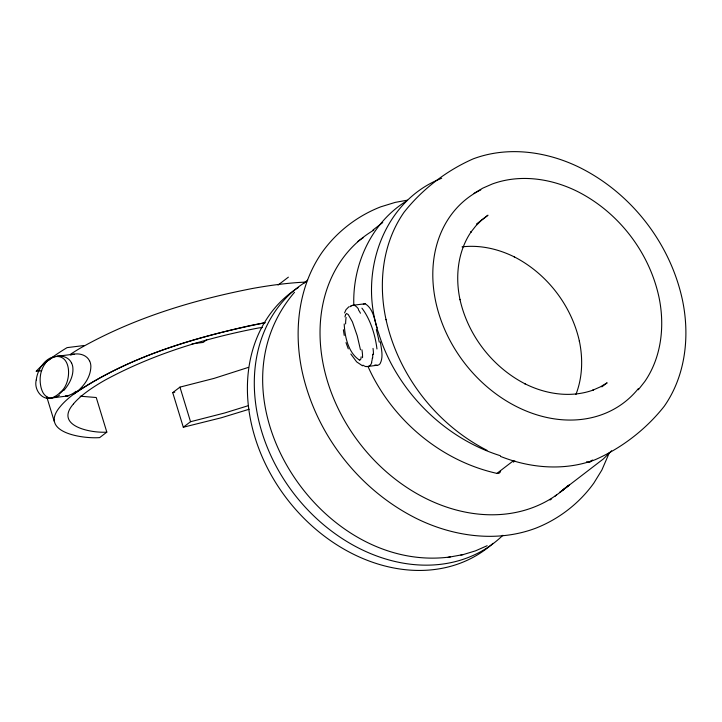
<?xml version="1.0" encoding="UTF-8"?>
<svg xmlns="http://www.w3.org/2000/svg" width="722" height="722" viewBox="0 0 722 722"><rect width="100%" height="100%" fill="white"/><g stroke="black" fill="none" stroke-linecap="round" stroke-linejoin="round"><path stroke-width="1.08" d="M80.151 396.197L96.243 397.515L106.829 432.126L99.672 437.604C82.732 438.949 38.067 432.496 60.278 406.54A148.506 37.932 -17 0 1 73.59 394.221C82.741 387.922 90.692 377.949 90.873 366.415A10.83 7.951 89.6 0 0 89.555 360.756M353.825 305.496C352.327 264.784 371.252 222.674 406.558 201.005M575.93 394.456C582.528 377.489 583.069 358.653 579.342 340.955L579.441 341.398C571.481 305.46 546.924 273.602 514.163 256.806L514.569 257.023C498.415 248.955 480.085 244.74 462.035 246.87M609.341 452.739L601.85 470.076L593.89 483.018C579.324 503.378 558.684 519.308 535.345 528.36L534.605 528.621C495.509 542.917 451.494 536.193 414.969 517.746L414.572 517.53C358.211 488.641 315.965 433.832 302.265 372.01L302.166 371.568C293.547 331.497 298.114 287.148 321.759 252.817L322.211 252.168C336.777 231.807 357.417 215.878 380.756 206.826L395.259 202.377L407.434 200.165M344.575 312.915L346.028 309.648L348.87 306.769M345.495 314.666L346.533 313.528L348.239 314.521L352.399 321.832L357.228 335.811L360.458 349.764M45.116 363.726C40.315 370.187 39.205 378.833 40.847 386.577A10.74 4.124 79.3 0 0 42.056 390.593C43.546 394.844 47.625 398.95 52.489 397.858L68.852 395.809M73.5 403.878C53.798 426.233 91.495 433.272 106.829 432.126M638.302 389.79L644.791 381.523C661.731 356.93 664.998 325.171 658.825 296.462L658.78 296.291C648.952 251.915 618.637 212.584 578.187 191.844L578.024 191.763C551.861 178.551 520.336 173.731 492.332 183.975L482.72 188.18L474.038 193.343M63.798 390.476C69.375 384.113 73.843 375.738 72.796 367.038A10.74 7.419 87.6 0 0 71.577 363.031M294.513 292.275C204.705 397.344 320.099 574.405 450.329 556.933M611.588 450.781L603.357 458.948L559.595 492.539L569.559 484.814L563.223 489.814M303.493 283.358L307.644 280.145M206.763 339.692L203.18 342.427L192.007 343.816M278.069 285.055L288.376 277.158M372.958 230.047L382.732 222.547M476.484 224.019L487.982 215.201L481.619 220.138L475.888 225.833L470.852 232.222L471.295 231.572C457.712 251.292 455.095 276.752 460.04 299.765L459.941 299.332C467.901 335.261 492.458 367.119 525.219 383.914L524.813 383.698C545.787 394.293 571.066 398.156 593.511 389.943L592.762 390.205L600.208 386.929L607.148 382.804L601.841 386.875M368.166 366.848A148.362 118.354 52.5 0 0 373.175 377.182C398.3 424.771 444.129 461.647 496.926 473.388L513.721 460.519M513.414 462.134L514.903 460.988M586.625 461.701A4.314 3.439 52.5 0 0 590.027 461.863L592.266 460.149M249.171 409.239L221.212 417.794L183.307 427.234L172.729 392.633L179.958 387.118L214.082 378.382L248.467 367.363M183.307 427.234L190.536 421.72L224.659 412.984L247.745 405.845M73.59 394.221C130.492 355.359 198.478 336.046 265.389 322.689M76.081 392.371C128.047 357.688 189.11 339.367 249.532 325.712A179.895 45.955 -17 0 1 263.891 322.933M590.027 461.863L592.654 460.257M487.16 545.715L475.527 550.841L463.208 554.586L448.082 557.339M55.287 396.992L52.489 397.858M71.379 354.8C77.796 352.616 86.288 354.294 89.501 360.801M172.729 392.633L174.787 392.163M71.568 363.04C68.536 356.442 59.944 354.529 53.627 357.209A51.984 31.118 63 0 0 49.042 359.926M460.871 555.01L463.208 554.586M367.805 366.478L378.102 365.133A10.767 6.281 70.7 0 0 380.169 363.545C383.581 356.848 381.333 348.925 380.359 341.876M83.887 345.54L67.083 347.625A168.091 42.941 -17 0 0 36.109 371.352L41.714 370.657M57.092 356.262L74.176 354.141M352.733 305.289L365.133 303.763C374.574 309.368 374.691 323.167 378.463 332.689A148.479 118.453 52.5 0 0 391.089 363.455C413.932 406.621 453.651 441.025 500.382 455.726M262.465 327.526L262.212 327.544A23.763 6.074 -17 0 0 258.25 328.023C205.382 338.23 153.064 354.15 105.556 379.844A134.274 34.295 -17 0 0 73.5 403.887M67.706 395.972L65.449 395.873M305.758 282.122L303.682 282.185A180.374 46.073 -17 0 0 252.673 288.439C192.485 300.153 132.722 318.285 79.23 348.762A148.371 37.905 -17 0 0 70.431 354.331M365.133 303.763L364.881 303.772A10.83 5 -81 0 0 363.319 304.386M376.866 365.332L374.871 364.971M359.258 359.935C348.275 352.634 344.764 336.732 344.213 323.961M500.572 456.43C530.128 468.163 563.954 471.114 594.179 460.067L594.955 459.806C621.786 448.055 646.145 429.22 664.276 406.224L664.718 405.574C685.909 374.826 689.997 335.107 682.272 299.206L682.173 298.773C669.908 243.431 632.093 194.362 581.634 168.497L581.237 168.28C548.521 151.755 509.1 145.736 474.083 158.542L473.343 158.804C446.521 170.572 422.09 189.317 403.986 212.34L403.526 213.017C382.344 243.774 378.247 283.493 385.981 319.395L386.089 319.81M362.498 365.819L356.65 361.866L350.829 354.024M385.981 319.395C398.201 375.07 436.241 424.41 487.016 450.329M346 342.625L348.275 348.852M179.958 387.118L190.536 421.72M46.614 396.396L54.312 421.567M377.128 328.032C359.908 272.221 382.714 203.144 438.786 179.462A180.031 143.615 52.5 0 1 441.711 178.208M343.383 329.746L344.232 335.459M372.597 354.195L372.606 354.728M376.324 329.575A50.098 11.001 78.6 0 1 379.249 342.12M344.981 316.895A8.538 4.35 -88.3 0 1 345.567 314.774M345.621 323.916A22.761 12.364 -89.6 0 1 346.1 317.445M359.357 360.107A3.267 1.895 73.8 0 0 360.838 358.951A8.538 4.883 73.7 0 0 361.144 356.821M361.902 349.746A22.761 12.346 75.4 0 1 362.543 357.643M500.572 471.222A4.314 3.439 52.5 0 1 496.926 473.388M349.944 306.832A12.229 6.579 84.9 0 1 351.072 305.731M351.181 306.146A11.714 6.272 88.9 0 1 354.033 305.244A18.646 9.837 88.8 0 1 358.536 309.178M366.289 366.686A18.709 10.487 76.9 0 1 362.949 365.124M371.776 362.543A11.967 6.606 76.6 0 1 366.271 366.424M372.326 358.04A17.03 9.973 76.9 0 1 371.532 362.254M372.751 354.782A22.31 13.186 76.4 0 1 372.615 358.211M373.021 348.392A32.517 18.14 77.6 0 1 373.5 354.529M361.93 308.168A49.069 23.618 78.8 0 1 376.956 348.97M358.392 309.792A32.409 15.487 84.5 0 1 360.458 313.231M76.081 391.279A50.098 22.481 -74.2 0 1 68.924 395.295M70.404 354.971A50.495 31.028 63.7 0 1 71.27 354.574M44.963 363.518A51.984 31.136 60.8 0 1 48.934 359.755M59.565 395.06A51.984 23.266 -79.3 0 1 55.26 397.425M63.707 389.672A51.984 22.734 -77.5 0 1 59.538 393.743M638.447 388.472A128.724 102.686 52.5 0 1 466.042 364.971A128.724 102.686 52.5 0 1 480.789 189.868M567.88 485.626A161.096 128.507 52.5 0 1 358.987 442.46A161.096 128.507 52.5 0 1 373.779 230.156M551.653 498.803A161.096 128.507 52.5 0 1 550.011 500.012M357.561 241.653A161.096 128.507 52.5 0 1 363.419 237.574M556.445 494.994A161.096 128.507 52.5 0 1 554.875 496.303M493.018 543.35A161.096 128.507 52.5 0 1 286.363 498.108A161.096 128.507 52.5 0 1 298.547 287.392M502.882 535.282A161.096 128.507 52.5 0 1 294.423 494.353A161.096 128.507 52.5 0 1 306.299 281.58M36.262 379.916C33.374 390.521 44.06 403.363 54.818 396.504A55.413 30.27 82.9 0 0 60.44 392.199C72.976 382.579 72.137 348.591 50.044 358.166A55.413 30.27 82.9 0 0 44.412 362.48C39.918 367.227 37.057 373.445 36.262 379.916"/></g></svg>
